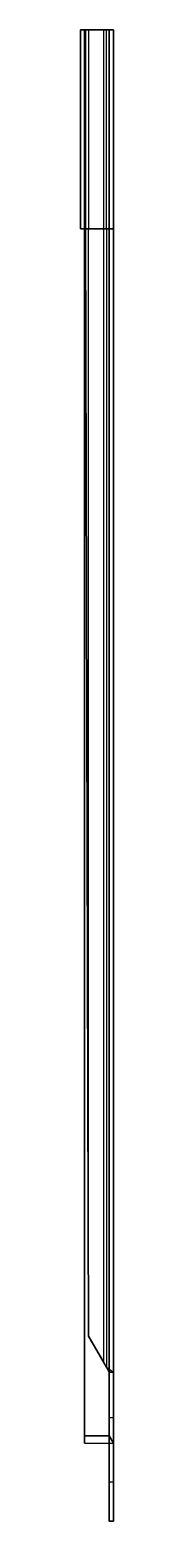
# Model space of a CAD drawing. Header units: millimetres. Extents: x -1 to 9, y -450 to 0.
import ezdxf

# ---------------------------------------------------------------- set-up
doc = ezdxf.new("R2010")
doc.units = ezdxf.units.MM
doc.layers.add('ACESSORIOS', color=1, linetype='Continuous')

msp = doc.modelspace()

# ---------------------------------------------------------------- linework, layer by layer
at = {"layer": 'ACESSORIOS'}
for points in [[(-1.2, -60, 24.5), (0.34, -60, 28.5), (0.34, 0, 27.45), (-1.2, 0, 23.45)], [(-1.2, 0, 23.45), (0.01, 0, 22.99), (0.01, -60, 24.03), (-1.2, -60, 24.5)], [(-1.2, 0, 23.45), (0.01, 0, 22.99), (1.23, 0, 26.15), (0.34, 0, 27.45)], [(0, 0, 6.95), (0, 0, 5.65), (0, -60, 6.7), (0, -60, 8)], [(0, 0, 6.95), (0, 0, 5.65), (8.8, 0, 5.65), (7.5, 0, 6.95)], [(0, 0, 6.95), (0, -60, 8), (7.5, -60, 8), (7.5, 0, 6.95)], [(0, -60, 6.7), (8.8, -60, 6.7), (8.8, 0, 5.65), (0, 0, 5.65)], [(0.01, 0, 22.99), (1.23, 0, 26.15), (1.23, -60, 27.2), (0.01, -60, 24.03)], [(0.34, 0, 27.45), (1.23, 0, 26.15), (5.73, 0, 26.15), (6.63, 0, 27.45)], [(0.34, 0, 27.45), (0.34, -60, 28.5), (6.63, -60, 28.5), (6.63, 0, 27.45)], [(5.73, 0, 26.15), (7.5, 0, 21.42), (8.8, 0, 21.65), (6.63, 0, 27.45)], [(5.73, -60, 27.2), (7.5, -60, 22.46), (7.5, 0, 21.42), (5.73, 0, 26.15)], [(8.8, -60, 22.7), (6.63, -60, 28.5), (6.63, 0, 27.45), (8.8, 0, 21.65)], [(7.5, -60, 8), (8.8, -60, 6.7), (8.8, 0, 5.65), (7.5, 0, 6.95)], [(8.8, -60, 22.7), (7.5, -60, 22.46), (7.5, 0, 21.42), (8.8, 0, 21.65)], [(8.8, 0, 5.65), (7.5, 0, 6.95), (7.5, 0, 21.42), (8.8, 0, 21.65)], [(7.5, -60, 8), (7.5, -60, 22.46), (7.5, 0, 21.42), (7.5, 0, 6.95)], [(8.8, -60, 6.7), (8.8, -60, 22.7), (8.8, 0, 21.65), (8.8, 0, 5.65)], [(-1.2, -60, 24.5), (0.01, -60, 24.03), (1.23, -60, 27.2), (0.34, -60, 28.5)], [(0, -60, 8), (0, -60, 6.7), (0, -426.5, 6.7), (0, -424.25, 8)], [(0, -426.5, 6.7), (8.8, -426.5, 6.7), (8.8, -60, 6.7), (0, -60, 6.7)], [(0, -424.25, 8), (7.5, -424.25, 8), (7.5, -60, 8), (0, -60, 8)], [(0.34, -60, 28.5), (1.23, -60, 27.2), (5.73, -60, 27.2), (6.63, -60, 28.5)], [(6.63, -403.49, 28.5), (1.23, -394.14, 28.5), (0.34, -60, 28.5), (6.63, -60, 28.5)], [(1.23, -394.14, 28.5), (1.23, -394.14, 27.2), (1.23, -60, 27.2), (0.34, -60, 28.5)], [(5.73, -60, 27.2), (7.5, -60, 22.46), (8.8, -60, 22.7), (6.63, -60, 28.5)], [(7.5, -60, 22.46), (5.73, -60, 27.2), (5.73, -401.93, 27.2), (7.5, -405, 22.46)], [(8.8, -60, 22.7), (6.63, -60, 28.5), (6.63, -403.49, 28.5), (8.8, -405, 22.7)], [(7.5, -424.25, 8), (8.8, -426.5, 6.7), (8.8, -60, 6.7), (7.5, -60, 8)], [(7.5, -60, 8), (7.5, -60, 22.46), (7.5, -405, 22.46), (7.5, -405, 8)], [(8.8, -405, 22.7), (8.8, -405, 6.7), (8.8, -60, 6.7), (8.8, -60, 22.7)], [(1.23, -394.14, 28.5), (1.23, -394.14, 27.2), (5.73, -401.93, 27.2), (6.63, -403.49, 28.5)], [(8.8, -405, 22.7), (7.5, -405, 22.46), (5.73, -401.93, 27.2), (6.63, -403.49, 28.5)], [(7.5, -405, 28.5), (8.8, -405, 28.5), (8.8, -418.86, 36.5), (7.5, -418.86, 36.5)], [(7.5, -405, 28.5), (7.5, -405, 22.46), (8.8, -405, 22.7), (8.8, -405, 28.5)], [(7.5, -418.86, 8), (7.5, -418.86, 36.5), (7.5, -405, 28.5), (7.5, -405, 8)], [(8.8, -415.75, 6.7), (8.8, -418.86, 36.5), (8.8, -405, 28.5), (8.8, -405, 6.7)], [(8.8, -426.5, 6.7), (8.8, -426.5, 36.5), (8.8, -418.86, 36.5), (8.8, -415.75, 6.7)], [(7.5, -418.86, 36.5), (7.5, -450, 36.5), (8.8, -450, 36.5), (8.8, -418.86, 36.5)], [(7.5, -424.25, 8), (7.5, -424.25, 36.5), (7.5, -418.86, 36.5), (7.5, -418.86, 8)], [(0, -426.5, 6.7), (8.8, -426.5, 6.7), (7.5, -424.25, 8), (0, -424.25, 8)], [(7.5, -438.1), (8.8, -438.1), (8.8, -426.5, 6.7), (7.5, -424.25, 8)], [(7.5, -438.1, 36.5), (7.5, -438.1), (7.5, -424.25, 8), (7.5, -424.25, 36.5)], [(8.8, -438.1, 36.5), (8.8, -438.1), (8.8, -426.5, 6.7), (8.8, -426.5, 36.5)], [(7.5, -450), (7.5, -438.1), (8.8, -438.1), (8.8, -450)], [(7.5, -450, 36.5), (7.5, -450), (7.5, -438.1), (7.5, -438.1, 36.5)], [(8.8, -450, 36.5), (8.8, -450), (8.8, -438.1), (8.8, -438.1, 36.5)], [(7.5, -450), (8.8, -450), (8.8, -450, 36.5), (7.5, -450, 36.5)]]:
    msp.add_3dface(points, dxfattribs=at)

doc.saveas('drawing.dxf')
